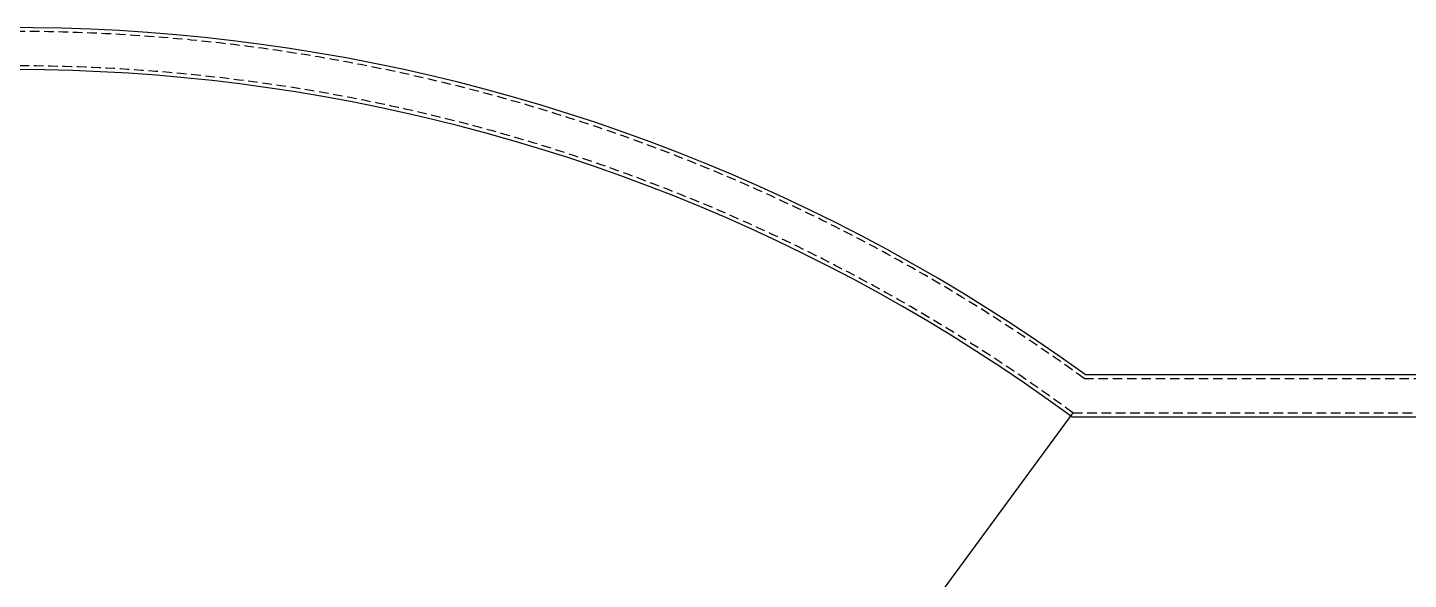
# Model space of a CAD drawing. Header units: inches. Extents: x 568057 to 582735, y 117431 to 202408.
# Drawn here: x 575413 to 577219, y 123525 to 124246 of the extents above; entities that cross this region are included whole.
import ezdxf

# ---------------------------------------------------------------- set-up
doc = ezdxf.new("R2010")
doc.units = ezdxf.units.IN
doc.header["$MEASUREMENT"] = 0
doc.linetypes.add('HIDDEN', pattern=[0.375, 0.25, -0.125])
for name, color, linetype in [('2', 1, 'Continuous'), ('KHAT SHIB BANDI', 15, 'Continuous'), ('win', 1, 'Continuous')]:
    doc.layers.add(name, color=color, linetype=linetype)

msp = doc.modelspace()

# ---------------------------------------------------------------- linework, layer by layer
at = {"layer": '2', "color": 15, "ltscale": 2}
for p, q in [((576796.7, 123792.3), (582717.5, 123792.3)), ((576778.7, 123737.3), (582662.5, 123737.3))]:
    msp.add_line(p, q, dxfattribs=at)
for radius, start, end in [(2388.5, 54.0954, 170.2097), (2333.5, 53.6601, 169.9766)]:
    msp.add_arc((575396, 121857.7), radius, start, end, dxfattribs=at)
at = {"layer": 'KHAT SHIB BANDI'}
msp.add_line((576780.4, 123742.3), (576373.1, 123187.8), dxfattribs=at)
at = {"layer": 'win', "color": 15, "linetype": 'HIDDEN', "ltscale": 50}
for p, q in [((576795.1, 123787.3), (582712.5, 123787.3)), ((576780.4, 123742.3), (582667.5, 123742.3))]:
    msp.add_line(p, q, dxfattribs=at)
for radius, start, end in [(2383.5, 54.0565, 170.1889), (2338.5, 53.7003, 169.9982)]:
    msp.add_arc((575396, 121857.7), radius, start, end, dxfattribs=at)

doc.saveas('drawing.dxf')
